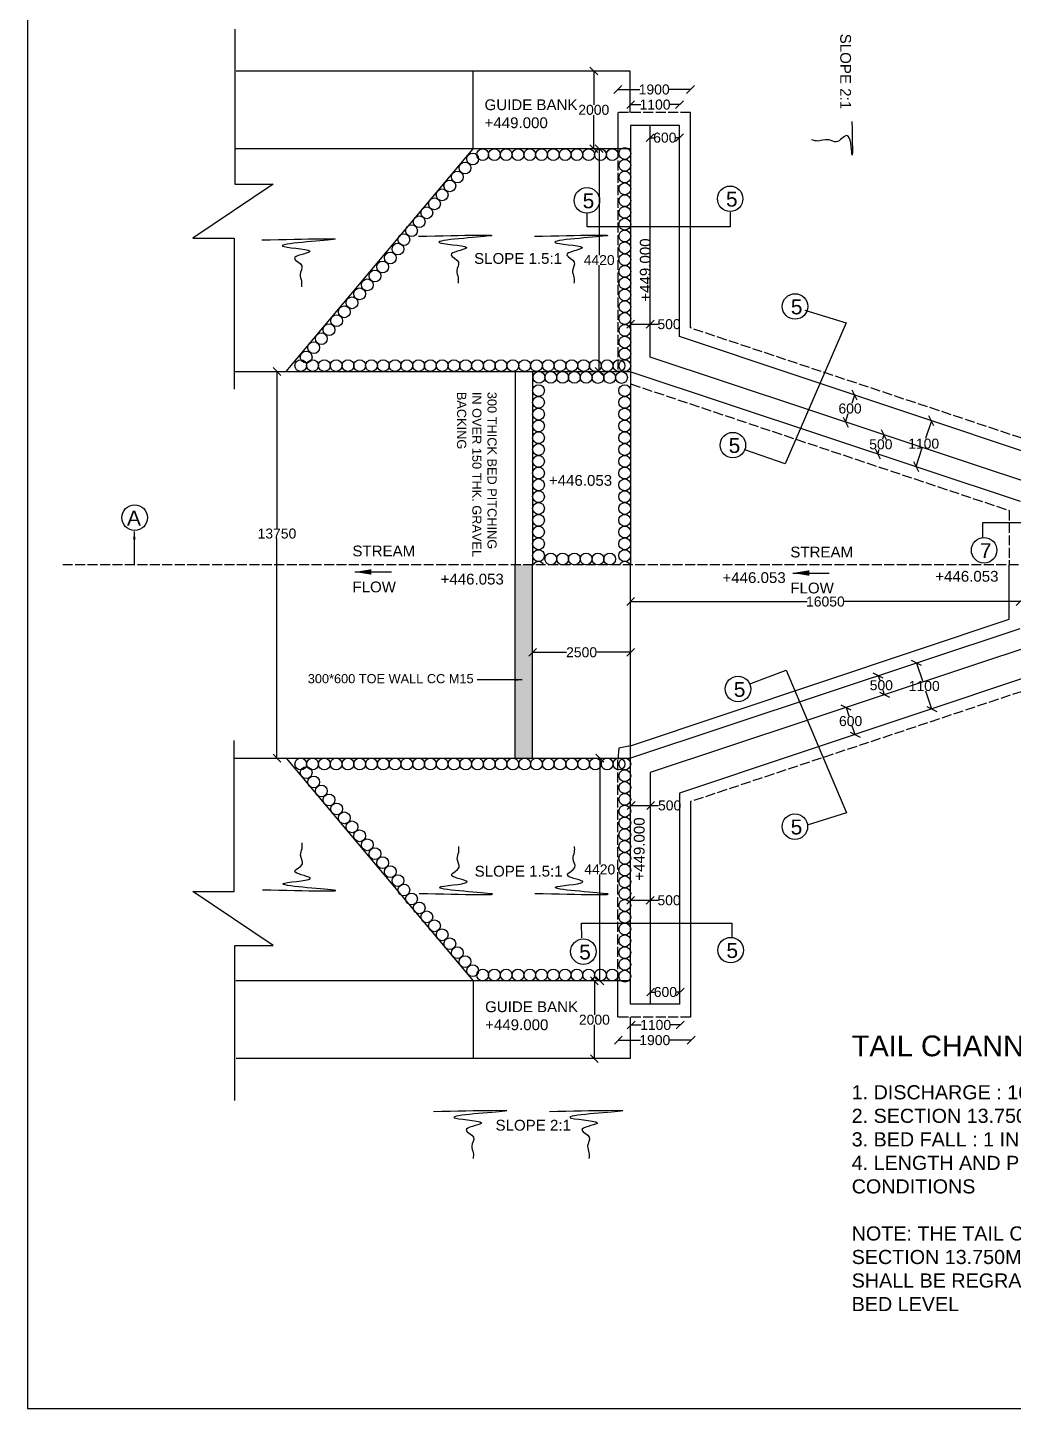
# Model space of a CAD drawing. Header units: millimetres. Extents: x 5124 to 3633060, y 2311 to 45957943.
# Drawn here: x 3580698 to 3592578, y 45929892 to 45946524 of the extents above; entities that cross this region are included whole.
import ezdxf

# ---------------------------------------------------------------- set-up
doc = ezdxf.new("R2010")
doc.units = ezdxf.units.MM
doc.header["$MEASUREMENT"] = 0
doc.linetypes.add('ACAD_ISO02W100', pattern=[15, 12, -3])
for name, color, linetype in [('DIMENSION', 7, 'Continuous'), ('DRAWING', 7, 'Continuous'), ('TEXT', 7, 'Continuous')]:
    doc.layers.add(name, color=color, linetype=linetype)
doc.styles.get("Standard").update_dxf_attribs({"font": 'arial.ttf', "height": 120})
doc.dimstyles.get("Standard").update_dxf_attribs({"dimtxt": 200, "dimasz": 110, "dimexe": 0.18, "dimexo": 0.0625, "dimgap": 0.09, "dimtad": 0, "dimtih": 1, "dimtoh": 1, "dimdec": 0, "dimzin": 0, "dimdsep": 46, "dimtxsty": 'Standard', "dimblk": 'OBLIQUE', "dimcen": 0.09, "dimse1": 1, "dimse2": 1, "dimadec": 0, "dimazin": 0, "dimtfac": 1, "dimtdec": 0, "dimtofl": 0, "dimtmove": 0, "dimatfit": 3, "dimfxl": 1, "dimtolj": 1, "dimtzin": 0, "dimarcsym": 0})

# ---------------------------------------------------------------- blocks, each defined once
blk = doc.blocks.new('_Oblique')
at = {"color": 0, "linetype": 'ByBlock', "lineweight": -2}
blk.add_line((-0.5, -0.5), (0.5, 0.5), dxfattribs=at)
blk = doc.blocks.new('*D120')
at = {"layer": 'Defpoints', "color": 0, "linetype": 'Continuous', "transparency": 16777216}
for p in [(3588687, 45945778), (3587811, 45945500), (3588687, 45945500)]:
    blk.add_point(p, dxfattribs=at)
at = {"layer": 'DIMENSION', "color": 0, "linetype": 'Continuous', "lineweight": -2, "transparency": 16777216}
for p, q in [((3587811, 45945778), (3588076, 45945778)), ((3588687, 45945778), (3588422, 45945778))]:
    blk.add_line(p, q, dxfattribs=at)
at = {"layer": 'DIMENSION', "color": 0, "linetype": 'Continuous', "lineweight": -2, "transparency": 16777216, "xscale": 95, "yscale": 95, "zscale": 95, "rotation": 180}
blk.add_blockref('_Oblique', (3587811, 45945778), dxfattribs=at)
at = {"layer": 'DIMENSION', "color": 0, "linetype": 'Continuous', "lineweight": -2, "transparency": 16777216, "xscale": 95, "yscale": 95, "zscale": 95}
blk.add_blockref('_Oblique', (3588687, 45945778), dxfattribs=at)
at = {"layer": 'DIMENSION', "color": 0, "linetype": 'Continuous', "transparency": 16777216, "insert": (3588249, 45945778), "char_height": 120, "attachment_point": 5}
blk.add_mtext('\\A1;1900', dxfattribs=at)
blk = doc.blocks.new('*D121')
at = {"layer": 'Defpoints', "color": 0, "linetype": 'Continuous', "transparency": 16777216}
for p in [(3588554, 45945596), (3587965, 45945346), (3588554, 45945346)]:
    blk.add_point(p, dxfattribs=at)
at = {"layer": 'DIMENSION', "color": 0, "linetype": 'Continuous', "lineweight": -2, "transparency": 16777216}
for p, q in [((3587965, 45945596), (3588086, 45945596)), ((3588554, 45945596), (3588433, 45945596))]:
    blk.add_line(p, q, dxfattribs=at)
at = {"layer": 'DIMENSION', "color": 0, "linetype": 'Continuous', "lineweight": -2, "transparency": 16777216, "xscale": 95, "yscale": 95, "zscale": 95, "rotation": 180}
blk.add_blockref('_Oblique', (3587965, 45945596), dxfattribs=at)
at = {"layer": 'DIMENSION', "color": 0, "linetype": 'Continuous', "lineweight": -2, "transparency": 16777216, "xscale": 95, "yscale": 95, "zscale": 95}
blk.add_blockref('_Oblique', (3588554, 45945596), dxfattribs=at)
at = {"layer": 'DIMENSION', "color": 0, "linetype": 'Continuous', "transparency": 16777216, "insert": (3588259, 45945596), "char_height": 120, "attachment_point": 5}
blk.add_mtext('\\A1;1100', dxfattribs=at)
blk = doc.blocks.new('*D122')
at = {"layer": 'Defpoints', "color": 0, "linetype": 'Continuous', "transparency": 16777216}
for p in [(3588201, 45945198), (3588554, 45945198), (3588554, 45945198)]:
    blk.add_point(p, dxfattribs=at)
at = {"layer": 'DIMENSION', "color": 0, "linetype": 'Continuous', "lineweight": -2, "transparency": 16777216}
for p, q in [((3588201, 45945198), (3588245, 45945198)), ((3588554, 45945198), (3588510, 45945198))]:
    blk.add_line(p, q, dxfattribs=at)
at = {"layer": 'DIMENSION', "color": 0, "linetype": 'Continuous', "lineweight": -2, "transparency": 16777216, "xscale": 95, "yscale": 95, "zscale": 95, "rotation": 180}
blk.add_blockref('_Oblique', (3588201, 45945198), dxfattribs=at)
at = {"layer": 'DIMENSION', "color": 0, "linetype": 'Continuous', "lineweight": -2, "transparency": 16777216, "xscale": 95, "yscale": 95, "zscale": 95}
blk.add_blockref('_Oblique', (3588554, 45945198), dxfattribs=at)
at = {"layer": 'DIMENSION', "color": 0, "linetype": 'Continuous', "transparency": 16777216, "insert": (3588377, 45945198), "char_height": 120, "attachment_point": 5}
blk.add_mtext('\\A1;600', dxfattribs=at)
blk = doc.blocks.new('*D123')
at = {"layer": 'Defpoints', "color": 0, "linetype": 'Continuous', "transparency": 16777216}
for p in [(3587436, 45946001), (3587521, 45946001), (3587359, 45945065)]:
    blk.add_point(p, dxfattribs=at)
at = {"layer": 'DIMENSION', "color": 0, "linetype": 'Continuous', "lineweight": -2, "transparency": 16777216}
for p, q in [((3587521, 45946001), (3587521, 45945594)), ((3587521, 45945065), (3587521, 45945471))]:
    blk.add_line(p, q, dxfattribs=at)
at = {"layer": 'DIMENSION', "color": 0, "linetype": 'Continuous', "lineweight": -2, "transparency": 16777216, "xscale": 95, "yscale": 95, "zscale": 95}
for p, rotation in [((3587521, 45946001), 90), ((3587521, 45945065), 270)]:
    blk.add_blockref('_Oblique', p, dxfattribs=dict(at, rotation=rotation))
at = {"layer": 'DIMENSION', "color": 0, "linetype": 'Continuous', "transparency": 16777216, "insert": (3587521, 45945533), "char_height": 120, "attachment_point": 5}
blk.add_mtext('\\A1;2000', dxfattribs=at)
blk = doc.blocks.new('*D124')
at = {"layer": 'Defpoints', "color": 0, "linetype": 'Continuous', "transparency": 16777216}
for p in [(3587601, 45945065), (3587586, 45942381), (3587601, 45942381)]:
    blk.add_point(p, dxfattribs=at)
at = {"layer": 'DIMENSION', "color": 0, "linetype": 'Continuous', "lineweight": -2, "transparency": 16777216}
for p, q in [((3587586, 45945065), (3587586, 45943784)), ((3587586, 45942381), (3587586, 45943661))]:
    blk.add_line(p, q, dxfattribs=at)
at = {"layer": 'DIMENSION', "color": 0, "linetype": 'Continuous', "lineweight": -2, "transparency": 16777216, "xscale": 95, "yscale": 95, "zscale": 95}
for p, rotation in [((3587586, 45945065), 90), ((3587586, 45942381), 270)]:
    blk.add_blockref('_Oblique', p, dxfattribs=dict(at, rotation=rotation))
at = {"layer": 'DIMENSION', "color": 0, "linetype": 'Continuous', "transparency": 16777216, "insert": (3587586, 45943723), "char_height": 120, "attachment_point": 5}
blk.add_mtext('\\A1;4420', dxfattribs=at)
blk = doc.blocks.new('*D125')
at = {"layer": 'Defpoints', "color": 0, "linetype": 'Continuous', "transparency": 16777216}
for p in [(3587965, 45942951), (3588201, 45942951), (3588201, 45942951)]:
    blk.add_point(p, dxfattribs=at)
at = {"layer": 'DIMENSION', "color": 0, "linetype": 'Continuous', "lineweight": -2, "transparency": 16777216}
for p, q in [((3587965, 45942951), (3588201, 45942951)), ((3588201, 45942951), (3588296, 45942951))]:
    blk.add_line(p, q, dxfattribs=at)
at = {"layer": 'DIMENSION', "color": 0, "linetype": 'Continuous', "lineweight": -2, "transparency": 16777216, "xscale": 95, "yscale": 95, "zscale": 95, "rotation": 180}
blk.add_blockref('_Oblique', (3587965, 45942951), dxfattribs=at)
at = {"layer": 'DIMENSION', "color": 0, "linetype": 'Continuous', "lineweight": -2, "transparency": 16777216, "xscale": 95, "yscale": 95, "zscale": 95}
blk.add_blockref('_Oblique', (3588201, 45942951), dxfattribs=at)
at = {"layer": 'DIMENSION', "color": 0, "linetype": 'Continuous', "transparency": 16777216, "insert": (3588428, 45942951), "char_height": 120, "attachment_point": 5}
blk.add_mtext('\\A1;500', dxfattribs=at)
blk = doc.blocks.new('*D126')
at = {"layer": 'Defpoints', "color": 0, "linetype": 'Continuous', "transparency": 16777216}
for p in [(3590663, 45942098), (3590663, 45942098), (3590555, 45941772)]:
    blk.add_point(p, dxfattribs=at)
at = {"layer": 'DIMENSION', "color": 0, "linetype": 'Continuous', "lineweight": -2, "transparency": 16777216}
for p, q in [((3590663, 45942098), (3590629, 45941996)), ((3590555, 45941772), (3590588, 45941874))]:
    blk.add_line(p, q, dxfattribs=at)
at = {"layer": 'DIMENSION', "color": 0, "linetype": 'Continuous', "lineweight": -2, "transparency": 16777216, "xscale": 95, "yscale": 95, "zscale": 95}
for p, rotation in [((3590663, 45942098), 71.55724841929141), ((3590555, 45941772), 251.5572484192914)]:
    blk.add_blockref('_Oblique', p, dxfattribs=dict(at, rotation=rotation))
at = {"layer": 'DIMENSION', "color": 0, "linetype": 'Continuous', "transparency": 16777216, "insert": (3590609, 45941935), "char_height": 120, "attachment_point": 5}
blk.add_mtext('\\A1;600', dxfattribs=at)
blk = doc.blocks.new('*D127')
at = {"layer": 'Defpoints', "color": 0, "linetype": 'Continuous', "transparency": 16777216}
for p in [(3591018, 45941619), (3591018, 45941619), (3590942, 45941389)]:
    blk.add_point(p, dxfattribs=at)
at = {"layer": 'DIMENSION', "color": 0, "linetype": 'Continuous', "lineweight": -2, "transparency": 16777216}
for p, q in [((3591018, 45941619), (3591000, 45941565)), ((3590942, 45941389), (3590959, 45941443))]:
    blk.add_line(p, q, dxfattribs=at)
at = {"layer": 'DIMENSION', "color": 0, "linetype": 'Continuous', "lineweight": -2, "transparency": 16777216, "xscale": 95, "yscale": 95, "zscale": 95}
for p, rotation in [((3591018, 45941619), 71.65188998878365), ((3590942, 45941389), 251.6518899887836)]:
    blk.add_blockref('_Oblique', p, dxfattribs=dict(at, rotation=rotation))
at = {"layer": 'DIMENSION', "color": 0, "linetype": 'Continuous', "transparency": 16777216, "insert": (3590980, 45941504), "char_height": 120, "attachment_point": 5}
blk.add_mtext('\\A1;500', dxfattribs=at)
blk = doc.blocks.new('*D128')
at = {"layer": 'Defpoints', "color": 0, "linetype": 'Continuous', "transparency": 16777216}
for p in [(3591589, 45941789), (3591589, 45941789), (3591404, 45941236)]:
    blk.add_point(p, dxfattribs=at)
at = {"layer": 'DIMENSION', "color": 0, "linetype": 'Continuous', "lineweight": -2, "transparency": 16777216}
for p, q in [((3591589, 45941789), (3591517, 45941574)), ((3591404, 45941236), (3591476, 45941451))]:
    blk.add_line(p, q, dxfattribs=at)
at = {"layer": 'DIMENSION', "color": 0, "linetype": 'Continuous', "lineweight": -2, "transparency": 16777216, "xscale": 95, "yscale": 95, "zscale": 95}
for p, rotation in [((3591589, 45941789), 71.55724841948087), ((3591404, 45941236), 251.5572484194809)]:
    blk.add_blockref('_Oblique', p, dxfattribs=dict(at, rotation=rotation))
at = {"layer": 'DIMENSION', "color": 0, "linetype": 'Continuous', "transparency": 16777216, "insert": (3591496, 45941512), "char_height": 120, "attachment_point": 5}
blk.add_mtext('\\A1;1100', dxfattribs=at)
blk = doc.blocks.new('*D135')
at = {"layer": 'Defpoints', "color": 0, "linetype": 'Continuous', "transparency": 16777216}
for p in [(3587817, 45934606), (3588694, 45934606), (3588694, 45934327)]:
    blk.add_point(p, dxfattribs=at)
at = {"layer": 'DIMENSION', "color": 0, "linetype": 'Continuous', "lineweight": -2, "transparency": 16777216}
for p, q in [((3587817, 45934327), (3588082, 45934327)), ((3588694, 45934327), (3588429, 45934327))]:
    blk.add_line(p, q, dxfattribs=at)
at = {"layer": 'DIMENSION', "color": 0, "linetype": 'Continuous', "lineweight": -2, "transparency": 16777216, "xscale": 95, "yscale": 95, "zscale": 95, "rotation": 180}
blk.add_blockref('_Oblique', (3587817, 45934327), dxfattribs=at)
at = {"layer": 'DIMENSION', "color": 0, "linetype": 'Continuous', "lineweight": -2, "transparency": 16777216, "xscale": 95, "yscale": 95, "zscale": 95}
blk.add_blockref('_Oblique', (3588694, 45934327), dxfattribs=at)
at = {"layer": 'DIMENSION', "color": 0, "linetype": 'Continuous', "transparency": 16777216, "insert": (3588256, 45934327), "char_height": 120, "attachment_point": 5}
blk.add_mtext('\\A1;1900', dxfattribs=at)
blk = doc.blocks.new('*D136')
at = {"layer": 'Defpoints', "color": 0, "linetype": 'Continuous', "transparency": 16777216}
for p in [(3587971, 45934760), (3588561, 45934760), (3588561, 45934510)]:
    blk.add_point(p, dxfattribs=at)
at = {"layer": 'DIMENSION', "color": 0, "linetype": 'Continuous', "lineweight": -2, "transparency": 16777216}
for p, q in [((3587971, 45934510), (3588093, 45934510)), ((3588561, 45934510), (3588439, 45934510))]:
    blk.add_line(p, q, dxfattribs=at)
at = {"layer": 'DIMENSION', "color": 0, "linetype": 'Continuous', "lineweight": -2, "transparency": 16777216, "xscale": 95, "yscale": 95, "zscale": 95, "rotation": 180}
blk.add_blockref('_Oblique', (3587971, 45934510), dxfattribs=at)
at = {"layer": 'DIMENSION', "color": 0, "linetype": 'Continuous', "lineweight": -2, "transparency": 16777216, "xscale": 95, "yscale": 95, "zscale": 95}
blk.add_blockref('_Oblique', (3588561, 45934510), dxfattribs=at)
at = {"layer": 'DIMENSION', "color": 0, "linetype": 'Continuous', "transparency": 16777216, "insert": (3588266, 45934510), "char_height": 120, "attachment_point": 5}
blk.add_mtext('\\A1;1100', dxfattribs=at)
blk = doc.blocks.new('*D137')
at = {"layer": 'Defpoints', "color": 0, "linetype": 'Continuous', "transparency": 16777216}
for p in [(3588207, 45934907), (3588561, 45934907), (3588561, 45934907)]:
    blk.add_point(p, dxfattribs=at)
at = {"layer": 'DIMENSION', "color": 0, "linetype": 'Continuous', "lineweight": -2, "transparency": 16777216}
for p, q in [((3588207, 45934907), (3588251, 45934907)), ((3588561, 45934907), (3588517, 45934907))]:
    blk.add_line(p, q, dxfattribs=at)
at = {"layer": 'DIMENSION', "color": 0, "linetype": 'Continuous', "lineweight": -2, "transparency": 16777216, "xscale": 95, "yscale": 95, "zscale": 95, "rotation": 180}
blk.add_blockref('_Oblique', (3588207, 45934907), dxfattribs=at)
at = {"layer": 'DIMENSION', "color": 0, "linetype": 'Continuous', "lineweight": -2, "transparency": 16777216, "xscale": 95, "yscale": 95, "zscale": 95}
blk.add_blockref('_Oblique', (3588561, 45934907), dxfattribs=at)
at = {"layer": 'DIMENSION', "color": 0, "linetype": 'Continuous', "transparency": 16777216, "insert": (3588384, 45934907), "char_height": 120, "attachment_point": 5}
blk.add_mtext('\\A1;600', dxfattribs=at)
blk = doc.blocks.new('*D138')
at = {"layer": 'Defpoints', "color": 0, "linetype": 'Continuous', "transparency": 16777216}
for p in [(3587365, 45935041), (3587442, 45934105), (3587528, 45934105)]:
    blk.add_point(p, dxfattribs=at)
at = {"layer": 'DIMENSION', "color": 0, "linetype": 'Continuous', "lineweight": -2, "transparency": 16777216}
for p, q in [((3587528, 45935041), (3587528, 45934634)), ((3587528, 45934105), (3587528, 45934511))]:
    blk.add_line(p, q, dxfattribs=at)
at = {"layer": 'DIMENSION', "color": 0, "linetype": 'Continuous', "lineweight": -2, "transparency": 16777216, "xscale": 95, "yscale": 95, "zscale": 95}
for p, rotation in [((3587528, 45935041), 90), ((3587528, 45934105), 270)]:
    blk.add_blockref('_Oblique', p, dxfattribs=dict(at, rotation=rotation))
at = {"layer": 'DIMENSION', "color": 0, "linetype": 'Continuous', "transparency": 16777216, "insert": (3587528, 45934573), "char_height": 120, "attachment_point": 5}
blk.add_mtext('\\A1;2000', dxfattribs=at)
blk = doc.blocks.new('*D139')
at = {"layer": 'Defpoints', "color": 0, "linetype": 'Continuous', "transparency": 16777216}
for p in [(3587593, 45937724), (3587608, 45937724), (3587608, 45935041)]:
    blk.add_point(p, dxfattribs=at)
at = {"layer": 'DIMENSION', "color": 0, "linetype": 'Continuous', "lineweight": -2, "transparency": 16777216}
for p, q in [((3587593, 45937724), (3587593, 45936444)), ((3587593, 45935041), (3587593, 45936321))]:
    blk.add_line(p, q, dxfattribs=at)
at = {"layer": 'DIMENSION', "color": 0, "linetype": 'Continuous', "lineweight": -2, "transparency": 16777216, "xscale": 95, "yscale": 95, "zscale": 95}
for p, rotation in [((3587593, 45937724), 90), ((3587593, 45935041), 270)]:
    blk.add_blockref('_Oblique', p, dxfattribs=dict(at, rotation=rotation))
at = {"layer": 'DIMENSION', "color": 0, "linetype": 'Continuous', "transparency": 16777216, "insert": (3587593, 45936383), "char_height": 120, "attachment_point": 5}
blk.add_mtext('\\A1;4420', dxfattribs=at)
blk = doc.blocks.new('*D140')
at = {"layer": 'Defpoints', "color": 0, "linetype": 'Continuous', "transparency": 16777216}
for p in [(3587971, 45937154), (3588207, 45937154), (3588207, 45937154)]:
    blk.add_point(p, dxfattribs=at)
at = {"layer": 'DIMENSION', "color": 0, "linetype": 'Continuous', "lineweight": -2, "transparency": 16777216}
for p, q in [((3587971, 45937154), (3588207, 45937154)), ((3588207, 45937154), (3588302, 45937154))]:
    blk.add_line(p, q, dxfattribs=at)
at = {"layer": 'DIMENSION', "color": 0, "linetype": 'Continuous', "lineweight": -2, "transparency": 16777216, "xscale": 95, "yscale": 95, "zscale": 95, "rotation": 180}
blk.add_blockref('_Oblique', (3587971, 45937154), dxfattribs=at)
at = {"layer": 'DIMENSION', "color": 0, "linetype": 'Continuous', "lineweight": -2, "transparency": 16777216, "xscale": 95, "yscale": 95, "zscale": 95}
blk.add_blockref('_Oblique', (3588207, 45937154), dxfattribs=at)
at = {"layer": 'DIMENSION', "color": 0, "linetype": 'Continuous', "transparency": 16777216, "insert": (3588435, 45937154), "char_height": 120, "attachment_point": 5}
blk.add_mtext('\\A1;500', dxfattribs=at)
blk = doc.blocks.new('*D141')
at = {"layer": 'Defpoints', "color": 0, "linetype": 'Continuous', "transparency": 16777216}
for p in [(3590561, 45938333), (3590670, 45938008), (3590670, 45938008)]:
    blk.add_point(p, dxfattribs=at)
at = {"layer": 'DIMENSION', "color": 0, "linetype": 'Continuous', "lineweight": -2, "transparency": 16777216}
for p, q in [((3590561, 45938333), (3590595, 45938232)), ((3590670, 45938008), (3590636, 45938109))]:
    blk.add_line(p, q, dxfattribs=at)
at = {"layer": 'DIMENSION', "color": 0, "linetype": 'Continuous', "lineweight": -2, "transparency": 16777216, "xscale": 95, "yscale": 95, "zscale": 95}
for p, rotation in [((3590561, 45938333), 108.4427515807086), ((3590670, 45938008), 288.4427515807086)]:
    blk.add_blockref('_Oblique', p, dxfattribs=dict(at, rotation=rotation))
at = {"layer": 'DIMENSION', "color": 0, "linetype": 'Continuous', "transparency": 16777216, "insert": (3590616, 45938170), "char_height": 120, "attachment_point": 5}
blk.add_mtext('\\A1;600', dxfattribs=at)
blk = doc.blocks.new('*D142')
at = {"layer": 'Defpoints', "color": 0, "linetype": 'Continuous', "transparency": 16777216}
for p in [(3590948, 45938716), (3591024, 45938487), (3591024, 45938487)]:
    blk.add_point(p, dxfattribs=at)
at = {"layer": 'DIMENSION', "color": 0, "linetype": 'Continuous', "lineweight": -2, "transparency": 16777216}
for p, q in [((3590948, 45938716), (3590966, 45938663)), ((3591024, 45938487), (3591007, 45938540))]:
    blk.add_line(p, q, dxfattribs=at)
at = {"layer": 'DIMENSION', "color": 0, "linetype": 'Continuous', "lineweight": -2, "transparency": 16777216, "xscale": 95, "yscale": 95, "zscale": 95}
for p, rotation in [((3590948, 45938716), 108.3481100112163), ((3591024, 45938487), 288.3481100112163)]:
    blk.add_blockref('_Oblique', p, dxfattribs=dict(at, rotation=rotation))
at = {"layer": 'DIMENSION', "color": 0, "linetype": 'Continuous', "transparency": 16777216, "insert": (3590986, 45938602), "char_height": 120, "attachment_point": 5}
blk.add_mtext('\\A1;500', dxfattribs=at)
blk = doc.blocks.new('*D143')
at = {"layer": 'Defpoints', "color": 0, "linetype": 'Continuous', "transparency": 16777216}
for p in [(3591411, 45938870), (3591595, 45938316), (3591595, 45938316)]:
    blk.add_point(p, dxfattribs=at)
at = {"layer": 'DIMENSION', "color": 0, "linetype": 'Continuous', "lineweight": -2, "transparency": 16777216}
for p, q in [((3591411, 45938870), (3591482, 45938654)), ((3591595, 45938316), (3591523, 45938532))]:
    blk.add_line(p, q, dxfattribs=at)
at = {"layer": 'DIMENSION', "color": 0, "linetype": 'Continuous', "lineweight": -2, "transparency": 16777216, "xscale": 95, "yscale": 95, "zscale": 95}
for p, rotation in [((3591411, 45938870), 108.4427515805191), ((3591595, 45938316), 288.4427515805191)]:
    blk.add_blockref('_Oblique', p, dxfattribs=dict(at, rotation=rotation))
at = {"layer": 'DIMENSION', "color": 0, "linetype": 'Continuous', "transparency": 16777216, "insert": (3591503, 45938593), "char_height": 120, "attachment_point": 5}
blk.add_mtext('\\A1;1100', dxfattribs=at)
blk = doc.blocks.new('*D148')
at = {"layer": 'Defpoints', "color": 0, "linetype": 'Continuous', "transparency": 16777216}
for p in [(3587965, 45936012), (3588201, 45936012), (3588201, 45936012)]:
    blk.add_point(p, dxfattribs=at)
at = {"layer": 'DIMENSION', "color": 0, "linetype": 'Continuous', "lineweight": -2, "transparency": 16777216}
for p, q in [((3587965, 45936012), (3588201, 45936012)), ((3588201, 45936012), (3588296, 45936012))]:
    blk.add_line(p, q, dxfattribs=at)
at = {"layer": 'DIMENSION', "color": 0, "linetype": 'Continuous', "lineweight": -2, "transparency": 16777216, "xscale": 95, "yscale": 95, "zscale": 95, "rotation": 180}
blk.add_blockref('_Oblique', (3587965, 45936012), dxfattribs=at)
at = {"layer": 'DIMENSION', "color": 0, "linetype": 'Continuous', "lineweight": -2, "transparency": 16777216, "xscale": 95, "yscale": 95, "zscale": 95}
blk.add_blockref('_Oblique', (3588201, 45936012), dxfattribs=at)
at = {"layer": 'DIMENSION', "color": 0, "linetype": 'Continuous', "transparency": 16777216, "insert": (3588428, 45936012), "char_height": 120, "attachment_point": 5}
blk.add_mtext('\\A1;500', dxfattribs=at)
blk = doc.blocks.new('*D149')
at = {"layer": 'Defpoints', "color": 0, "linetype": 'Continuous', "transparency": 16777216}
for p in [(3586784, 45938999), (3587965, 45938999), (3587965, 45938999)]:
    blk.add_point(p, dxfattribs=at)
at = {"layer": 'DIMENSION', "color": 0, "linetype": 'Continuous', "lineweight": -2, "transparency": 16777216}
for p, q in [((3586784, 45938999), (3587194, 45938999)), ((3587965, 45938999), (3587554, 45938999))]:
    blk.add_line(p, q, dxfattribs=at)
at = {"layer": 'DIMENSION', "color": 0, "linetype": 'Continuous', "lineweight": -2, "transparency": 16777216, "xscale": 95, "yscale": 95, "zscale": 95, "rotation": 180}
blk.add_blockref('_Oblique', (3586784, 45938999), dxfattribs=at)
at = {"layer": 'DIMENSION', "color": 0, "linetype": 'Continuous', "lineweight": -2, "transparency": 16777216, "xscale": 95, "yscale": 95, "zscale": 95}
blk.add_blockref('_Oblique', (3587965, 45938999), dxfattribs=at)
at = {"layer": 'DIMENSION', "color": 0, "linetype": 'Continuous', "transparency": 16777216, "insert": (3587374, 45938999), "char_height": 120, "attachment_point": 5}
blk.add_mtext('\\A1;2500', dxfattribs=at)
blk = doc.blocks.new('*D167')
at = {"layer": 'Defpoints', "color": 0, "linetype": 'Continuous', "transparency": 16777216}
for p in [(3587965, 45939610), (3592660, 45939610), (3592660, 45939610)]:
    blk.add_point(p, dxfattribs=at)
at = {"layer": 'DIMENSION', "color": 0, "linetype": 'Continuous', "lineweight": -2, "transparency": 16777216}
for p, q in [((3587965, 45939610), (3590092, 45939610)), ((3592660, 45939610), (3590532, 45939610))]:
    blk.add_line(p, q, dxfattribs=at)
at = {"layer": 'DIMENSION', "color": 0, "linetype": 'Continuous', "lineweight": -2, "transparency": 16777216, "xscale": 95, "yscale": 95, "zscale": 95, "rotation": 180}
blk.add_blockref('_Oblique', (3587965, 45939610), dxfattribs=at)
at = {"layer": 'DIMENSION', "color": 0, "linetype": 'Continuous', "lineweight": -2, "transparency": 16777216, "xscale": 95, "yscale": 95, "zscale": 95}
blk.add_blockref('_Oblique', (3592660, 45939610), dxfattribs=at)
at = {"layer": 'DIMENSION', "color": 0, "linetype": 'Continuous', "transparency": 16777216, "insert": (3590312, 45939610), "char_height": 120, "attachment_point": 5}
blk.add_mtext('\\A1;16050', dxfattribs=at)
blk = doc.blocks.new('*D220')
at = {"layer": 'Defpoints', "color": 0, "linetype": 'Continuous', "transparency": 16777216}
for p in [(3583815, 45942381), (3583703, 45937724), (3583815, 45937724)]:
    blk.add_point(p, dxfattribs=at)
at = {"layer": 'DIMENSION', "color": 0, "linetype": 'Continuous', "lineweight": -2, "transparency": 16777216}
for p, q in [((3583703, 45942381), (3583703, 45940491)), ((3583703, 45937724), (3583703, 45940368))]:
    blk.add_line(p, q, dxfattribs=at)
at = {"layer": 'DIMENSION', "color": 0, "linetype": 'Continuous', "lineweight": -2, "transparency": 16777216, "xscale": 95, "yscale": 95, "zscale": 95}
for p, rotation in [((3583703, 45942381), 90), ((3583703, 45937724), 270)]:
    blk.add_blockref('_Oblique', p, dxfattribs=dict(at, rotation=rotation))
at = {"layer": 'DIMENSION', "color": 0, "linetype": 'Continuous', "transparency": 16777216, "insert": (3583703, 45940429), "char_height": 120, "attachment_point": 5}
blk.add_mtext('\\A1;13750', dxfattribs=at)

msp = doc.modelspace()

# ---------------------------------------------------------------- hatches: boundary and pattern name
at = {"layer": 'DRAWING', "linetype": 'Continuous'}
h = msp.add_hatch(dxfattribs=at)
h.set_pattern_fill('AR-CONC', color=256, scale=10, style=0)
h.set_pattern_definition([(50, (0, 0), (71.72601826, -6.2752135), [7.5, -82.5]), (355, (0, 0), (-13.87513336, 75.21921337), [6, -66]), (100.4514, (5.98, -0.52), (57.85093817, 68.94395421), [6.374019, -70.1142112]), (46.1842, (0, 20), (106.72410486, -16.55190143), [11.25, -123.75]), (96.6356, (8.89, 18.62), (93.46627055, 97.4117871), [9.5610288, -105.1713]), (351.1842, (0, 20), (93.46619451, 97.4118601), [9, -99]), (21, (10, 15), (59.69070521, -40.26188907), [7.5, -82.5]), (326, (10, 15), (24.33153319, 72.5150045), [6, -66]), (71.4514, (14.974, 11.645), (84.02226286, 32.25304967), [6.374019, -70.1142112]), (37.5, (0, 0), (1.215985532, 33.289385383), [0, -65.2, 0, -67, 0, -66.25]), (7.5, (0, 0), (26.306953744, 39.441171188), [0, -38.2, 0, -63.7, 0, -25.25]), (327.5, (-22.3, 0), (53.382243617, -2.255487173), [0, -25, 0, -78, 0, -103.5]), (317.5, (-32.3, 0), (58.318616934, 10.010498233), [0, -32.5, 0, -51.8, 0, -73.5])])
h.paths.add_polyline_path([(3586783.8, 45940052.8), (3586575, 45940052.8), (3586575, 45937724.5), (3586783.8, 45937724.5)])

# ---------------------------------------------------------------- linework, layer by layer
at = {"layer": 'DIMENSION', "linetype": 'Continuous'}
for p, q in [((3589414.5, 45938624.2), (3589840.6, 45938784.8)), ((3589840.6, 45938784.8), (3590567.6, 45937064.7)), ((3590567.6, 45937064.7), (3590091.8, 45936918.5))]:
    msp.add_line(p, q, dxfattribs=at)
for points in [[(3589165.8, 45944302), (3589165.8, 45944125.2), (3587439.6, 45944125.2), (3587439.6, 45944297.7)], [(3590062.3, 45943118.8), (3590562.9, 45942966.4), (3589827.6, 45941268.3), (3589340, 45941438)], [(3593962.2, 45940381.8), (3593962.2, 45940558.2), (3592206.3, 45940558.2), (3592206.3, 45940374.8)], [(3587375.1, 45935558.8), (3587372.3, 45935736.2), (3589184.6, 45935736.2), (3589184.6, 45935567.1)]]:
    msp.add_lwpolyline(points, dxfattribs=at)
for centre in [(3587437.6, 45944442.2), (3589164.4, 45944462.2), (3589946.2, 45943164.9), (3589196.8, 45941495), (3581988.4, 45940621.1), (3592224.4, 45940228.3), (3589259, 45938557.4), (3589944.4, 45936899.9), (3587395.6, 45935393.7), (3589170.2, 45935412.1)]:
    msp.add_circle(centre, 153.7, dxfattribs=at)
at = {"layer": 'DRAWING', "linetype": 'ACAD_ISO02W100', "ltscale": 10}
for p, q in [((3588687.3, 45945500), (3587810.8, 45945500)), ((3587810.8, 45945074.3), (3587810.8, 45942381.1)), ((3592824.1, 45941529.5), (3588687.3, 45942905.5)), ((3592824.1, 45938576), (3588687.3, 45937200.1)), ((3587810.8, 45935031.3), (3587810.8, 45937724.5)), ((3588687.3, 45934605.6), (3587810.8, 45934605.6))]:
    msp.add_line(p, q, dxfattribs=at)
at = {"layer": 'DRAWING', "linetype": 'Continuous'}
for p, q in [((3587810.8, 45945500), (3587810.8, 45945074.3)), ((3588687.3, 45942905.5), (3588687.3, 45945500)), ((3583188.9, 45942381.1), (3587956, 45942381.1)), ((3587956, 45942381.1), (3592659.9, 45940818.3)), ((3587956, 45937724.5), (3592659.9, 45939287.2)), ((3583188.9, 45937724.5), (3587956, 45937724.5)), ((3588687.3, 45937200.1), (3588687.3, 45934605.6)), ((3587810.8, 45934605.6), (3587810.8, 45935031.3))]:
    msp.add_line(p, q, dxfattribs=at)
msp.add_lwpolyline([(3633060.5, 45957943), (3580698, 45957943), (3580698, 45929892), (3633060.5, 45929892)], close=True, dxfattribs=at)
for points in [[(3583196.9, 45946505.2), (3583196.9, 45944639.4), (3583656.7, 45944639.4), (3582689.4, 45943989.3), (3583188.9, 45943989.3), (3583188.9, 45942168.5)], [(3587958.2, 45945500), (3587958.2, 45946000.9), (3583210.3, 45946000.9)], [(3583814.9, 45942381.1), (3586068.5, 45945064.6), (3586068.5, 45946000.9)], [(3593459.9, 45941387.5), (3592793.7, 45941387.5), (3588554, 45942801.3), (3588554, 45945345.6), (3587964.8, 45945345.6), (3587964.8, 45940052.8)], [(3592908.4, 45940991.7), (3588200.9, 45942552.9), (3588200.9, 45945345.6)], [(3587964.8, 45945064.6), (3583207.6, 45945064.6)], [(3586575, 45942381.1), (3586575, 45940052.8)], [(3586783.8, 45942381.1), (3586783.8, 45940052.8)], [(3586575, 45937724.5), (3586575, 45940052.8)], [(3586783.8, 45937724.5), (3586783.8, 45940052.8)], [(3593459.9, 45938718.1), (3592793.7, 45938718.1), (3588554, 45937304.2), (3588554, 45934760), (3587964.8, 45934760), (3587964.8, 45940052.8)], [(3587964.8, 45937873.8), (3592525.6, 45939397.7), (3592525.6, 45940052.8)], [(3592908.4, 45939113.9), (3588200.9, 45937552.6), (3588200.9, 45934760)], [(3583196.9, 45933600.4), (3583196.9, 45935466.2), (3583656.7, 45935466.2), (3582689.4, 45936116.2), (3583188.9, 45936116.2), (3583188.9, 45937937.1)], [(3587964.8, 45937873.8), (3587822.6, 45937845.4), (3587810.8, 45937706.1)], [(3583814.9, 45937724.5), (3586068.5, 45935041), (3586068.5, 45934104.7)], [(3587964.8, 45935041), (3583207.6, 45935041)], [(3587958.2, 45934605.6), (3587958.2, 45934104.7), (3583210.3, 45934104.7)]]:
    msp.add_lwpolyline(points, dxfattribs=at)
at = {"layer": 'DRAWING', "linetype": 'ACAD_ISO02W100', "ltscale": 10}
for points in [[(3587964.8, 45942231.8), (3592525.6, 45940707.9), (3592525.6, 45940052.8)], [(3604191, 45940052.8), (3581096.2, 45940052.8)]]:
    msp.add_lwpolyline(points, dxfattribs=at)
at = {"layer": 'DRAWING', "linetype": 'Continuous'}
for centre in [(3587894.9, 45945007.5), (3585969.8, 45944833.2), (3586062, 45944941.2), (3586181.4, 45944993.6), (3586323.4, 45944993.6), (3586465.4, 45944993.6), (3586607.4, 45944993.6), (3586749.4, 45944993.6), (3586891.4, 45944993.6), (3587033.4, 45944993.6), (3587175.4, 45944993.6), (3587317.4, 45944993.6), (3587459.4, 45944993.6), (3587601.4, 45944993.6), (3587743.4, 45944993.6), (3587894.9, 45944865.5), (3585877.6, 45944725.1), (3587894.9, 45944723.5), (3585693.3, 45944509.1), (3585785.5, 45944617.1), (3587894.9, 45944581.5), (3585601.1, 45944401.1), (3587894.9, 45944439.5), (3585416.7, 45944185.1), (3585508.9, 45944293.1), (3587894.9, 45944297.5), (3585324.5, 45944077.1), (3587894.9, 45944155.5), (3587894.9, 45944013.5), (3585160.4, 45943857), (3585232.4, 45943969.1), (3587894.9, 45943871.5), (3585068.2, 45943749), (3587894.9, 45943729.5), (3584883.8, 45943533), (3584976, 45943641), (3587894.9, 45943587.5), (3584791.7, 45943425), (3587894.9, 45943445.5), (3584607.3, 45943209), (3584699.5, 45943317), (3587894.9, 45943303.5), (3584515.1, 45943100.9), (3587894.9, 45943161.5), (3587894.9, 45943019.5), (3584330.8, 45942884.9), (3584422.9, 45942992.9), (3587894.9, 45942877.5), (3584146.4, 45942668.9), (3584238.6, 45942776.9), (3587894.9, 45942735.5), (3584054.9, 45942555.5), (3587894.9, 45942593.5), (3583989.9, 45942453), (3584131.9, 45942453), (3584273.9, 45942453), (3584415.9, 45942453), (3584557.9, 45942453), (3584699.9, 45942453), (3584841.9, 45942453), (3584983.9, 45942453), (3585125.9, 45942453), (3585267.9, 45942453), (3585409.9, 45942453), (3585551.9, 45942453), (3585693.9, 45942453), (3585835.9, 45942453), (3585977.9, 45942453), (3586119.9, 45942453), (3586261.9, 45942453), (3586403.9, 45942453), (3586545.9, 45942453), (3586687.9, 45942453), (3586829.9, 45942453), (3586971.9, 45942453), (3587113.9, 45942453), (3587255.9, 45942453), (3587397.9, 45942453), (3587539.9, 45942451.5), (3587681.9, 45942451.5), (3587823.9, 45942451.5), (3587894.9, 45942451.5), (3586861, 45942310.1), (3587003, 45942310.1), (3587145, 45942310.1), (3587287, 45942310.1), (3587429, 45942310.1), (3587571, 45942308.7), (3587713, 45942308.7), (3587855, 45942308.7), (3586854.8, 45942151.9), (3586854.8, 45942009.9), (3587893.8, 45942151.9), (3587893.8, 45942009.9), (3586854.8, 45941867.9), (3587893.8, 45941867.9), (3586854.8, 45941725.9), (3587893.8, 45941725.9), (3586854.8, 45941583.9), (3587893.8, 45941583.9), (3586854.8, 45941441.9), (3587893.8, 45941441.9), (3586854.8, 45941299.9), (3587893.8, 45941299.9), (3586854.8, 45941157.9), (3586854.8, 45941015.9), (3587893.8, 45941157.9), (3587893.8, 45941015.9), (3586854.8, 45940873.9), (3587893.8, 45940873.9), (3586854.8, 45940731.9), (3587893.8, 45940731.9), (3586854.8, 45940589.9), (3587893.8, 45940589.9), (3586854.8, 45940447.9), (3587893.8, 45940447.9), (3586854.8, 45940305.9), (3587893.8, 45940305.9), (3586854.8, 45940163.9), (3587003, 45940123.8), (3587145, 45940123.8), (3587287, 45940123.8), (3587429, 45940123.8), (3587571, 45940122.3), (3587713, 45940122.3), (3587893.8, 45940163.9), (3583989.9, 45937652.6), (3584054.9, 45937550), (3584131.9, 45937652.6), (3584273.9, 45937652.6), (3584415.9, 45937652.6), (3584557.9, 45937652.6), (3584699.9, 45937652.6), (3584841.9, 45937652.6), (3584983.9, 45937652.6), (3585125.9, 45937652.6), (3585267.9, 45937652.6), (3585409.9, 45937652.6), (3585551.9, 45937652.6), (3585693.9, 45937652.6), (3585835.9, 45937652.6), (3585977.9, 45937652.6), (3586119.9, 45937652.6), (3586261.9, 45937652.6), (3586403.9, 45937652.6), (3586545.9, 45937652.6), (3586687.9, 45937652.6), (3586829.9, 45937652.6), (3586971.9, 45937652.6), (3587113.9, 45937652.6), (3587255.9, 45937652.6), (3587397.9, 45937652.6), (3587539.9, 45937654.1), (3587681.9, 45937654.1), (3587823.9, 45937654.1), (3587894.9, 45937654.1), (3587894.9, 45937512.1), (3584146.4, 45937436.7), (3587894.9, 45937370.1), (3584238.6, 45937328.7), (3584330.8, 45937220.7), (3587894.9, 45937228.1), (3584422.9, 45937112.6), (3587894.9, 45937086.1), (3584515.1, 45937004.6), (3584607.3, 45936896.6), (3587894.9, 45936944.1), (3584699.5, 45936788.6), (3584791.7, 45936680.6), (3587894.9, 45936802.1), (3584883.8, 45936572.6), (3587894.9, 45936660.1), (3587894.9, 45936518.1), (3584976, 45936464.6), (3585068.2, 45936356.6), (3587894.9, 45936376.1), (3585160.4, 45936248.6), (3587894.9, 45936234.1), (3585232.4, 45936136.5), (3585324.5, 45936028.5), (3587894.9, 45936092.1), (3585416.7, 45935920.5), (3587894.9, 45935950.1), (3585508.9, 45935812.5), (3585601.1, 45935704.5), (3587894.9, 45935808.1), (3585693.3, 45935596.5), (3587894.9, 45935666.1), (3587894.9, 45935524.1), (3585785.5, 45935488.4), (3585877.6, 45935380.4), (3587894.9, 45935382.1), (3585969.8, 45935272.4), (3587894.9, 45935240.1), (3586062, 45935164.4), (3586181.4, 45935112), (3586323.4, 45935112), (3586465.4, 45935112), (3586607.4, 45935112), (3586749.4, 45935112), (3586891.4, 45935112), (3587033.4, 45935112), (3587175.4, 45935112), (3587317.4, 45935112), (3587459.4, 45935112), (3587601.4, 45935112), (3587743.4, 45935112), (3587894.9, 45935098.1)]:
    msp.add_circle(centre, 71, dxfattribs=at)
for centre in [(3586854.8, 45940021.9), (3587893.8, 45940021.9)]:
    msp.add_arc(centre, 71, 25.80834, 154.19166, dxfattribs=at)
msp.add_spline([(3590632.2, 45945391.5), (3590632.2, 45945004.7), (3590569.4, 45945223.2), (3590441.1, 45945147.8), (3590358.1, 45945170.4), (3590257.6, 45945162.9), (3590224.9, 45945157.9), (3590144.4, 45945173)], degree=3, dxfattribs=at)
at = {"layer": 'DRAWING'}
for points in [[(3583521.6, 45943966.5), (3584345.1, 45943966.5), (3583788.1, 45943885.5), (3584095.1, 45943821), (3583913.1, 45943740.5), (3584002.1, 45943655.5), (3583981.6, 45943551), (3583998.1, 45943470), (3583998.1, 45943401)], [(3585409.7, 45944010.2), (3586233.2, 45944010.2), (3585676.2, 45943929.2), (3585983.2, 45943864.7), (3585801.2, 45943784.2), (3585890.2, 45943699.2), (3585869.7, 45943594.7), (3585886.2, 45943513.7), (3585886.2, 45943444.7)], [(3586805.2, 45944010.2), (3587628.7, 45944010.2), (3587071.7, 45943929.2), (3587378.7, 45943864.7), (3587196.7, 45943784.2), (3587285.7, 45943699.2), (3587265.2, 45943594.7), (3587281.7, 45943513.7), (3587281.7, 45943444.7)], [(3583528.2, 45936139.1), (3584351.7, 45936139.1), (3583794.7, 45936220.1), (3584101.7, 45936284.6), (3583919.7, 45936365.1), (3584008.7, 45936450.1), (3583988.2, 45936554.6), (3584004.7, 45936635.6), (3584004.7, 45936704.6)], [(3585416.3, 45936095.4), (3586239.8, 45936095.4), (3585682.8, 45936176.4), (3585989.8, 45936240.9), (3585807.8, 45936321.4), (3585896.8, 45936406.4), (3585876.3, 45936510.9), (3585892.8, 45936591.9), (3585892.8, 45936660.9)], [(3586811.8, 45936095.4), (3587635.3, 45936095.4), (3587078.3, 45936176.4), (3587385.3, 45936240.9), (3587203.3, 45936321.4), (3587292.3, 45936406.4), (3587271.8, 45936510.9), (3587288.3, 45936591.9), (3587288.3, 45936660.9)], [(3585590.9, 45933468.2), (3586414.4, 45933468.2), (3585857.4, 45933387.2), (3586164.4, 45933322.7), (3585982.4, 45933242.2), (3586071.4, 45933157.2), (3586050.9, 45933052.7), (3586067.4, 45932971.7), (3586067.4, 45932902.7)]]:
    msp.add_spline(points, degree=3, dxfattribs=at)
at = {"layer": 'TEXT'}
msp.add_spline([(3586986.4, 45933468.2), (3587809.9, 45933468.2), (3587252.9, 45933387.2), (3587559.9, 45933322.7), (3587377.9, 45933242.2), (3587466.9, 45933157.2), (3587446.4, 45933052.7), (3587462.9, 45932971.7), (3587462.9, 45932902.7)], degree=3, dxfattribs=at)

# ---------------------------------------------------------------- texts
at = {"layer": 'DRAWING', "linetype": 'Continuous', "attachment_point": 1}
for s, insert, char_height, width in [('5', (3587387, 45944527.5), 180, 95.031), ('5', (3589113.8, 45944547.5), 180, 95.031), ('5', (3589895.6, 45943250.2), 180, 95.031), ('5', (3589146.2, 45941580.3), 180, 95.031), ('A', (3581895.8, 45940706.3), 180, 95.031), ('STREAM\\P \\PFLOW', (3584612.4, 45940284.9), 130, 533.151), ('STREAM\\P \\PFLOW', (3589889.5, 45940271.9), 130, 533.151), ('7', (3592173.8, 45940313.6), 180, 95.031), ('5', (3589208.4, 45938642.6), 180, 95.031), ('5', (3589893.8, 45936985.1), 180, 95.031), ('5', (3587345, 45935478.9), 180, 95.031), ('5', (3589119.6, 45935497.3), 180, 95.031)]:
    msp.add_mtext(s, dxfattribs=dict(at, insert=insert, char_height=char_height, width=width))
at = {"layer": 'TEXT'}
for s, rotation, p in [('SLOPE 2:1', 270, (3590490.8, 45946450.1)), ('+449.000', 90, (3588205.9, 45943222.1)), ('+449.000', 90, (3588133.3, 45936248.3))]:
    msp.add_text(s, height=130, rotation=rotation, dxfattribs=at).set_placement(p)
for s, p in [('SLOPE 1.5:1', (3586078.6, 45943678.1)), ('+446.053', (3586979.8, 45941004.8)), ('+446.053', (3585674.6, 45939815.7)), ('+446.053', (3589071.2, 45939834.1)), ('+446.053', (3591635.7, 45939849.7)), ('SLOPE 1.5:1', (3586085.2, 45936297.4)), ('SLOPE 2:1', (3586337.1, 45933238))]:
    msp.add_text(s, height=130, dxfattribs=at).set_placement(p)
at = {"layer": 'TEXT', "linetype": 'Continuous'}
for s, insert, char_height, width, attachment_point in [('GUIDE BANK\\P+449.000', (3586204.6, 45945659.5), 130, 1165.65, 1), ('300*600 TOE WALL CC M15', (3584074.3, 45938736.7), 110, 1982.605, 1), ('GUIDE BANK\\P+449.000', (3586211.2, 45934446.1), 130, 1165.65, 7), ('{\\H2.2872x;TAIL CHANNEL \\P}\\P{\\H1.5553x;1. DISCHARGE : 16.803 CUMECS \\P2. SECTION 13.750 M X 1.50 M \\P3. BED FALL : 1 IN 3063 \\P4. LENGTH AND PROTECTION WORKS AS PER SITE CONDITIONS \\P\\PNOTE: THE TAIL CHANNEL SHALL BE FORMED WITH SECTION 13.750M X 1.50M AND BED FALL 1 IN 3063 AND SHALL BE REGRADED TILL IT MEETS THE NATURAL DRAIN BED LEVEL }', (3590629, 45934383.4), 109.3045, 6948.691, 1)]:
    msp.add_mtext(s, dxfattribs=dict(at, insert=insert, char_height=char_height, width=width, attachment_point=attachment_point))
at = {"layer": 'TEXT', "insert": (3586350, 45942136.4), "char_height": 110, "width": 2014.085, "attachment_point": 1, "rotation": 270}
msp.add_mtext('300 THICK BED PITCHING IN OVER 150 THK. GRAVEL BACKING', dxfattribs=at)

# ---------------------------------------------------------------- dimensions: what is measured, and where the dimension line sits
at = {"layer": 'DIMENSION', "linetype": 'Continuous'}
for base, p1, p2, angle, text, picture, middle in [((3587521.1, 45946000.9), (3587358.7, 45945064.6), (3587435.8, 45946000.9), 90, '2000', '*D123', (3587521.1, 45945532.7)), ((3587586.2, 45942381.1), (3587601.4, 45945064.6), (3587601.4, 45942381.1), 90, '4420', '*D124', (3587586.2, 45943722.8)), ((3587592.8, 45937724.5), (3587608, 45935041), (3587608, 45937724.5), 270, '4420', '*D139', (3587592.8, 45936382.7)), ((3587527.7, 45934104.7), (3587365.3, 45935041), (3587442.4, 45934104.7), 270, '2000', '*D138', (3587527.7, 45934572.8))]:
    dim = msp.add_linear_dim(base=base, p1=p1, p2=p2, angle=angle, text=text, dimstyle='Standard', override={"dimasz": 95, "dimarcsym": 1}, dxfattribs=at)
    dim.commit()
    dim.dimension.update_dxf_attribs({"geometry": picture, "text_midpoint": middle})
for base, p1, p2, text, picture, middle in [((3588687.3, 45945778.2), (3587810.8, 45945500), (3588687.3, 45945500), '1900', '*D120', (3588249.1, 45945778.2)), ((3588554, 45945595.7), (3587964.8, 45945345.6), (3588554, 45945345.6), '1100', '*D121', (3588259.4, 45945595.7)), ((3588554, 45945198.3), (3588200.9, 45945198.3), (3588554, 45945198.3), '600', '*D122', (3588377.4, 45945198.3)), ((3588200.9, 45942951.1), (3587964.8, 45942951.1), (3588200.9, 45942951.1), '500', '*D125', (3588428.3, 45942951.1)), ((3592659.9, 45939609.9), (3587964.8, 45939609.9), (3592659.9, 45939609.9), '16050', '*D167', (3590312.3, 45939609.9)), ((3587964.8, 45938998.7), (3586783.8, 45938998.7), (3587964.8, 45938998.7), '2500', '*D149', (3587374.3, 45938998.7)), ((3588207.5, 45937154.4), (3587971.4, 45937154.4), (3588207.5, 45937154.4), '500', '*D140', (3588434.9, 45937154.4)), ((3588200.9, 45936012), (3587964.8, 45936012), (3588200.9, 45936012), '500', '*D148', (3588428.3, 45936012)), ((3588560.6, 45934907.3), (3588207.5, 45934907.3), (3588560.6, 45934907.3), '600', '*D137', (3588384, 45934907.3)), ((3588560.6, 45934509.8), (3587971.4, 45934760), (3588560.6, 45934760), '1100', '*D136', (3588266, 45934509.8)), ((3588693.9, 45934327.3), (3587817.4, 45934605.6), (3588693.9, 45934605.6), '1900', '*D135', (3588255.7, 45934327.3))]:
    dim = msp.add_linear_dim(base=base, p1=p1, p2=p2, text=text, dimstyle='Standard', override={"dimasz": 95, "dimarcsym": 1}, dxfattribs=at)
    dim.commit()
    dim.dimension.update_dxf_attribs({"geometry": picture, "text_midpoint": middle})
dim = msp.add_linear_dim(base=(3583703.1, 45937724.5), p1=(3583814.9, 45942381.1), p2=(3583814.9, 45937724.5), angle=90, text='13750', dimstyle='Standard', override={"dimasz": 95, "dimarcsym": 1}, dxfattribs=at)
dim.commit()
dim.dimension.update_dxf_attribs({"geometry": '*D220', "text_midpoint": (3583703.1, 45940429.4), "dimtype": 160})
for p1, p2, text, picture, middle in [((3590554.6, 45941772.3), (3590663.2, 45942098), '600', '*D126', (3590608.9, 45941935.1)), ((3591404, 45941235.6), (3591588.7, 45941789.3), '1100', '*D128', (3591496.3, 45941512.5)), ((3590941.7, 45941389.2), (3591017.8, 45941618.7), '500', '*D127', (3590979.7, 45941503.9)), ((3590948.3, 45938716.4), (3591024.4, 45938486.9), '500', '*D142', (3590986.3, 45938601.6)), ((3591410.6, 45938870), (3591595.3, 45938316.2), '1100', '*D143', (3591502.9, 45938593.1)), ((3590561.2, 45938333.3), (3590669.8, 45938007.6), '600', '*D141', (3590615.5, 45938170.4))]:
    dim = msp.add_aligned_dim(p1=p1, p2=p2, distance=0, text=text, dimstyle='Standard', override={"dimasz": 95, "dimarcsym": 1}, dxfattribs=at)
    dim.commit()
    dim.dimension.update_dxf_attribs({"geometry": picture, "text_midpoint": middle})

# ---------------------------------------------------------------- leaders
msp.add_leader([(3581983.7, 45940454.4), (3581983.7, 45940046.8)], dimstyle='Standard', override={"dimasz": 95, "dimgap": 0.09, "dimtad": 0, "dimarcsym": 1}, dxfattribs=at)
at = {"layer": 'DRAWING'}
for points in [[(3584641.3, 45939967.1), (3585081.8, 45939967.1)], [(3589918.3, 45939954.2), (3590358.8, 45939954.2)]]:
    msp.add_leader(points, dimstyle='Standard', override={"dimasz": 200, "dimgap": 0.09, "dimtad": 0, "dimarcsym": 1}, dxfattribs=at)
at = {"layer": 'DRAWING', "linetype": 'Continuous'}
msp.add_leader([(3586657.2, 45938667.7), (3586115.6, 45938667.7)], dimstyle='Standard', override={"dimasz": 95, "dimgap": 0.09, "dimtad": 0, "dimarcsym": 1}, dxfattribs=at)

doc.saveas('drawing.dxf')
